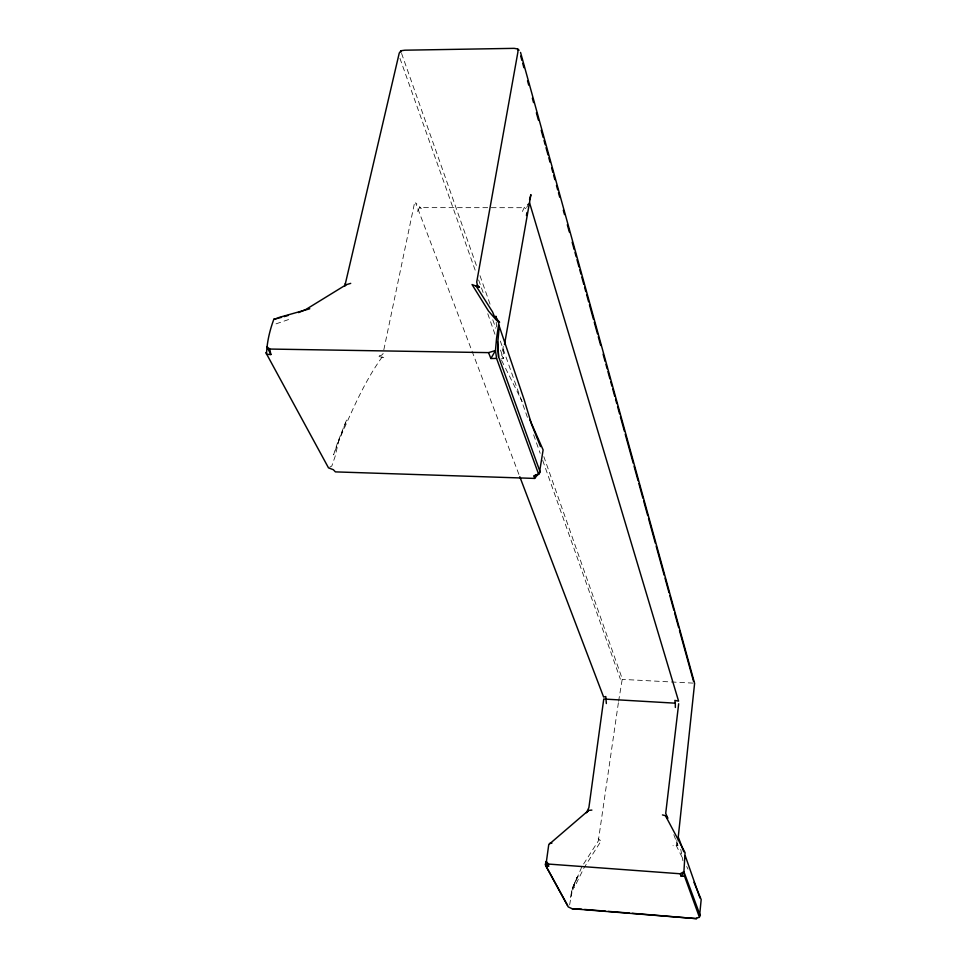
<?xml version="1.0" encoding="UTF-8"?>
<svg xmlns="http://www.w3.org/2000/svg" width="967" height="967" viewBox="0 0 967 967"><rect width="100%" height="100%" fill="white"/><g stroke="black" fill="none" stroke-linecap="round" stroke-linejoin="round"><path stroke-width="0.73" stroke-dasharray="4.83 3.63" d="M676.912 839.864L676.948 844.384L672.972 845.738M503.698 349.087L503.42 358.467L500.906 358.987M618.384 702.755L598.621 838.8L599.032 839.839L601.317 840.601L584.008 867.858L574.277 887.549M618.602 701.28L622.216 679.378L621.769 677.468L543.841 456.629M503.287 346.379L501.704 355.3L503.42 358.467L500.495 350.078M414.239 204.315L382.968 353.91L381.373 355.348L377.372 356.207L387.114 358.261M571.968 890.232L570.325 897.992L576.852 877.42L572.621 888.177L581.953 866.577L599.032 839.839L597.63 837.567L598.621 838.8M569.648 904.907L572.561 887.501L578.81 874.809M572.283 889.495L572.561 887.501M522.398 211.495L524.187 207.7L528.538 203.602M417.442 211.435L419.46 207.639L524.187 207.7L525.867 208.63M382.219 356.92C363.556 382.847 351.698 411.809 338.825 440.601L335.065 456.642L331.802 466.034L328.502 467.871M526.604 207.458L528.816 203.94M676.948 844.384L677.601 843.478L677.843 845.557L676.102 845.231L677.601 843.478M276.018 323.86L290.825 318.784M693.049 683.113L622.216 679.378M419.46 207.639L421.382 208.534L415.556 202.744L519.243 475.28M501.583 360.328L504.919 366.989M505.584 368.33L522.265 401.68M676.102 845.231L682.726 858.539M686.691 866.529L688.021 869.188M673.83 834.666L677.843 845.557M399.939 58.334L476.115 272.863M478.641 279.959L484.189 295.588M492.759 319.751L495.793 328.272M500.326 341.061L528.079 419.195M533.627 434.824L540.178 453.293M542.705 460.401L620.391 679.185M401.571 53.403L477.48 268.548M479.995 275.68L490.051 304.17M487.779 313.755L495.6 336.105M680.744 849.268L682.92 860.775M496.24 322.18L496.651 328.188M337.531 442.741L333.591 454.841L346.718 419.642L337.531 442.741"/><path stroke-width="1.45" d="M567.581 905.438L545.231 864.643L546.234 861.5L548.446 864.063L548.567 866.323L545.811 865.852L548.748 844.626L588.577 810.406L591.877 810.092M545.811 865.852L568.258 906.925L572.101 908.714L696.494 918.65L696.518 917.961L699.455 917.345L684.539 876.259L683.899 871.738L685.083 852.664L665.465 815.689L662.443 814.915M699.637 915.217L701.184 899.54L693.968 882.291M499.02 329.203L497.739 342.838L498.573 356.702L540.19 472.114L538.667 474.362L534.05 475.957L534.654 478.423L538.692 473.431M678.085 838.607L694.608 683.379L520.548 52.411M678.677 703.771L665.719 813.32L667.822 818.348L665.465 815.689M519.086 50.224L517.671 48.966L514.166 48.35L404.931 50.199L400.979 50.743L399.25 53.052L344.808 286.063L346.077 284.769L350.719 283.367M539.501 472.428L543.116 449.921L529.662 419.327M504.484 344.627L530.907 194.621L529.553 199.746M696.494 918.65L632.297 913.307M526.435 215.496L526.967 212.522M538.667 474.362L496.591 358.419L490.885 358.515L495.479 350.525L496.518 338.571L498.96 322.277L499.588 322.253L494.294 316.197L492.578 311.954L476.187 286.123L472.029 284.528L488.492 311.023L496.603 320.403M548.446 864.063L680.164 873.769L681.191 876.271L683.899 871.738L700.386 915.967M277.807 318.191L273.866 319.219C269.757 330.231 266.88 342.415 266.529 354.297L270.869 354.563L269.757 349.051L266.819 346.657L270.869 354.563M588.577 810.406L586.437 812.751L588.891 807.59L603.759 699.02L675.304 703.178L675.353 707.469M477.396 285.072L476.187 286.123L479.499 287.32L477.396 285.072L476.719 282.038L517.961 51.747L517.671 48.966M534.05 475.957L536.238 474.543M680.164 873.769L683.899 871.738M572.101 908.714L581.518 909.21M298.573 312.595L305.923 309.452L346.077 284.769L345.171 283.682M269.757 349.051L488.528 352.629L495.479 350.525L496.591 358.419M278.883 317.502L309.766 308.775M281.482 317.369L273.866 319.219M284.153 316.608L288.166 315.472M549.461 843.442L551.915 843.151M681.191 876.271L684.539 876.259M534.654 478.423L335.404 471.884L333.349 469.708L328.502 467.871L265.816 352.58M584.515 909.451L605.415 911.144M608.4 911.385L629.312 913.066M490.885 358.515L488.528 352.629M546.234 861.5L548.567 866.323M540.505 446.585L531.572 424.308L524.259 400.036L498.73 324.707M699.987 898.017L685.313 855.976M519.787 476.695L603.601 696.989L605.789 696.554L606.345 703.541M678.556 837.76L683.754 851.77M497.763 321.866L495.841 316.173L496.035 319.183M529.553 202.78L678.592 701.16L674.845 700.398L675.304 703.178M520.693 56.038L521.902 60.401M522.7 63.314L523.909 67.678M527.523 80.769L528.731 85.132M532.346 98.223L533.554 102.575M536.371 112.764L538.377 120.029M541.194 130.207L543.2 137.483M544.01 140.396L545.219 144.76M546.017 147.661L548.035 154.938M548.833 157.851L550.042 162.202M551.649 168.028L552.858 172.392M553.656 175.293L554.865 179.657M556.472 185.483L557.681 189.846M558.479 192.747L559.688 197.111M563.302 210.202L564.51 214.565M567.327 224.743L569.333 232.02M572.15 242.197L574.156 249.474M574.966 252.375L576.175 256.738M576.973 259.652L578.979 266.916M579.789 269.829L580.998 274.193M581.796 277.106L583.802 284.371M584.612 287.284L585.821 291.647M586.618 294.548L588.637 301.825M589.435 304.738L593.46 319.279M594.258 322.18L597.473 333.82M598.283 336.734L600.688 345.461M603.106 354.176L605.112 361.453M605.922 364.366L607.119 368.729M607.929 371.63L609.935 378.907M610.745 381.82L611.954 386.171M612.752 389.085L614.758 396.361M615.568 399.262L616.777 403.626M617.575 406.539L619.581 413.816M620.391 416.717L624.416 431.258M625.214 434.171L633.252 463.253M634.062 466.167L638.075 480.708M638.885 483.621L642.898 498.162M643.708 501.075L647.733 515.616M648.531 518.517L655.36 543.249M656.17 546.15L664.208 575.244M665.018 578.145L669.031 592.698M669.841 595.599L673.854 610.141M674.664 613.054L678.677 627.595M679.487 630.508L693.557 681.409M497.558 341.689L498.573 356.702M400.979 50.743L401.063 51.976"/></g></svg>
